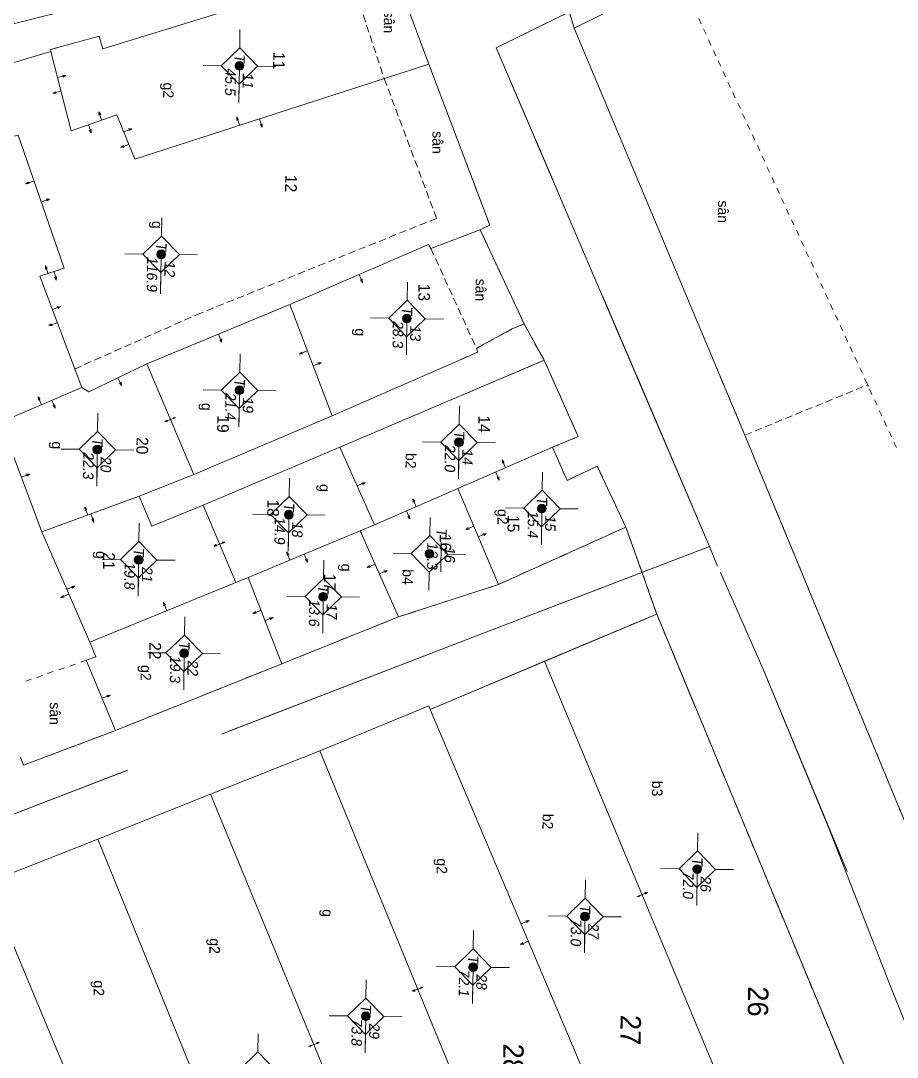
# Model space of a CAD drawing. Extents: x 601689 to 602595, y 1189742 to 1190763.
# Drawn here: x 602291.62 to 602321.7, y 1190075.07 to 1190110.62 of the extents above; entities that cross this region are included whole.
import ezdxf
from ezdxf.enums import TextEntityAlignment as Align

# ---------------------------------------------------------------- set-up
doc = ezdxf.new("R2010")
doc.units = 0
doc.header["$MEASUREMENT"] = 0
doc.linetypes.add('HIDDEN', pattern=[0.375, 0.25, -0.125])
for name, color, linetype in [('10', 250, 'Continuous'), ('11', 7, 'Continuous'), ('13', 7, 'Continuous'), ('14', 7, 'Continuous'), ('15', 7, 'Continuous'), ('16', 7, 'Continuous'), ('22', 7, 'Continuous'), ('25', 7, 'Continuous'), ('53', 7, 'Continuous'), ('57', 7, 'Continuous')]:
    doc.layers.add(name, color=color, linetype=linetype)
doc.styles.add('TXT', font='vnshx.shx')

# ---------------------------------------------------------------- blocks, each defined once
blk = doc.blocks.new('NH3R')
at = {"layer": '16', "color": 7, "linetype": 'Continuous', "lineweight": 0}
for p, q in [((0, 0), (0.297, -0.005)), ((0.297, -0.005), (0.186, 0.031)), ((0.297, -0.005), (0.189, -0.033))]:
    blk.add_line(p, q, dxfattribs=at)
blk = doc.blocks.new('NH3')
at = {"layer": '16', "color": 7, "linetype": 'Continuous', "lineweight": 0}
for p, q in [((-0.199, -0.002), (-0.113, 0.021)), ((0.197, -0.012), (0.107, 0.015)), ((-0.199, -0.002), (0.197, -0.012)), ((-0.199, -0.002), (-0.116, -0.035)), ((0.197, -0.012), (0.104, -0.027))]:
    blk.add_line(p, q, dxfattribs=at)
blk = doc.blocks.new('*M564564564564')
at = {"layer": '13', "color": 3, "linetype": 'Continuous', "lineweight": 0}
blk.add_line((602743.74, 1189976.998), (602744.76, 1189976.998), dxfattribs=at)
at = {"layer": '13', "color": 3, "linetype": 'Continuous', "lineweight": 0, "style": 'TXT', "oblique": 7.6055}
for s, p in [('15', (602743.89, 1189977.298)), ('15.4', (602743.74, 1189976.698))]:
    blk.add_text(s, height=0.36, dxfattribs=at).set_placement(p, align=Align.MIDDLE_LEFT)
blk.add_text('T', height=0.36, dxfattribs=at).set_placement((602743.543, 1189976.998), align=Align.MIDDLE_RIGHT)
blk = doc.blocks.new('*M565565565565')
at = {"layer": '13', "color": 3, "linetype": 'Continuous', "lineweight": 0}
blk.add_line((602741.512, 1189974.121), (602742.532, 1189974.121), dxfattribs=at)
at = {"layer": '13', "color": 3, "linetype": 'Continuous', "lineweight": 0, "style": 'TXT', "oblique": 7.6055}
for s, p in [('14', (602741.662, 1189974.421)), ('22.0', (602741.512, 1189973.821))]:
    blk.add_text(s, height=0.36, dxfattribs=at).set_placement(p, align=Align.MIDDLE_LEFT)
blk.add_text('T', height=0.36, dxfattribs=at).set_placement((602741.315, 1189974.121), align=Align.MIDDLE_RIGHT)
blk = doc.blocks.new('*M566566566566')
at = {"layer": '13', "color": 3, "linetype": 'Continuous', "lineweight": 0}
blk.add_line((602745.353, 1189973.164), (602746.373, 1189973.164), dxfattribs=at)
at = {"layer": '13', "color": 3, "linetype": 'Continuous', "lineweight": 0, "style": 'TXT', "oblique": 7.6055}
for s, p in [('16', (602745.503, 1189973.464)), ('12.3', (602745.353, 1189972.864))]:
    blk.add_text(s, height=0.36, dxfattribs=at).set_placement(p, align=Align.MIDDLE_LEFT)
blk.add_text('T', height=0.36, dxfattribs=at).set_placement((602745.156, 1189973.164), align=Align.MIDDLE_RIGHT)
blk = doc.blocks.new('*M567567567567')
at = {"layer": '13', "color": 3, "linetype": 'Continuous', "lineweight": 0}
blk.add_line((602737.291, 1189972.273), (602738.311, 1189972.273), dxfattribs=at)
at = {"layer": '13', "color": 3, "linetype": 'Continuous', "lineweight": 0, "style": 'TXT', "oblique": 7.6055}
for s, p in [('13', (602737.441, 1189972.573)), ('28.3', (602737.291, 1189971.973))]:
    blk.add_text(s, height=0.36, dxfattribs=at).set_placement(p, align=Align.MIDDLE_LEFT)
blk.add_text('T', height=0.36, dxfattribs=at).set_placement((602737.094, 1189972.273), align=Align.MIDDLE_RIGHT)
blk = doc.blocks.new('*M569569569569')
at = {"layer": '13', "color": 3, "linetype": 'Continuous', "lineweight": 0}
blk.add_line((602746.876, 1189969.54), (602747.896, 1189969.54), dxfattribs=at)
at = {"layer": '13', "color": 3, "linetype": 'Continuous', "lineweight": 0, "style": 'TXT', "oblique": 7.6055}
for s, p in [('17', (602747.026, 1189969.84)), ('13.6', (602746.876, 1189969.24))]:
    blk.add_text(s, height=0.36, dxfattribs=at).set_placement(p, align=Align.MIDDLE_LEFT)
blk.add_text('T', height=0.36, dxfattribs=at).set_placement((602746.679, 1189969.54), align=Align.MIDDLE_RIGHT)
blk = doc.blocks.new('*M570570570570')
at = {"layer": '13', "color": 3, "linetype": 'Continuous', "lineweight": 0}
blk.add_line((602744.08, 1189968.319), (602745.1, 1189968.319), dxfattribs=at)
at = {"layer": '13', "color": 3, "linetype": 'Continuous', "lineweight": 0, "style": 'TXT', "oblique": 7.6055}
for s, p in [('18', (602744.23, 1189968.619)), ('14.9', (602744.08, 1189968.019))]:
    blk.add_text(s, height=0.36, dxfattribs=at).set_placement(p, align=Align.MIDDLE_LEFT)
blk.add_text('T', height=0.36, dxfattribs=at).set_placement((602743.883, 1189968.319), align=Align.MIDDLE_RIGHT)
blk = doc.blocks.new('*M571571571571')
at = {"layer": '13', "color": 3, "linetype": 'Continuous', "lineweight": 0}
blk.add_line((602739.838, 1189966.565), (602740.858, 1189966.565), dxfattribs=at)
at = {"layer": '13', "color": 3, "linetype": 'Continuous', "lineweight": 0, "style": 'TXT', "oblique": 7.6055}
for s, p in [('19', (602739.988, 1189966.865)), ('21.4', (602739.838, 1189966.265))]:
    blk.add_text(s, height=0.36, dxfattribs=at).set_placement(p, align=Align.MIDDLE_LEFT)
blk.add_text('T', height=0.36, dxfattribs=at).set_placement((602739.641, 1189966.565), align=Align.MIDDLE_RIGHT)
blk = doc.blocks.new('*M572572572572')
at = {"layer": '13', "color": 3, "linetype": 'Continuous', "lineweight": 0}
blk.add_line((602728.714, 1189966.401), (602729.734, 1189966.401), dxfattribs=at)
at = {"layer": '13', "color": 3, "linetype": 'Continuous', "lineweight": 0, "style": 'TXT', "oblique": 7.6055}
for s, p in [('11', (602728.864, 1189966.701)), ('45.5', (602728.714, 1189966.101))]:
    blk.add_text(s, height=0.36, dxfattribs=at).set_placement(p, align=Align.MIDDLE_LEFT)
blk.add_text('T', height=0.36, dxfattribs=at).set_placement((602728.517, 1189966.401), align=Align.MIDDLE_RIGHT)
blk = doc.blocks.new('*M573573573573')
at = {"layer": '13', "color": 3, "linetype": 'Continuous', "lineweight": 0}
blk.add_line((602748.885, 1189964.798), (602749.905, 1189964.798), dxfattribs=at)
at = {"layer": '13', "color": 3, "linetype": 'Continuous', "lineweight": 0, "style": 'TXT', "oblique": 7.6055}
for s, p in [('22', (602749.035, 1189965.098)), ('19.3', (602748.885, 1189964.498))]:
    blk.add_text(s, height=0.36, dxfattribs=at).set_placement(p, align=Align.MIDDLE_LEFT)
blk.add_text('T', height=0.36, dxfattribs=at).set_placement((602748.688, 1189964.798), align=Align.MIDDLE_RIGHT)
blk = doc.blocks.new('*M575575575575')
at = {"layer": '13', "color": 3, "linetype": 'Continuous', "lineweight": 0}
blk.add_line((602735.214, 1189963.809), (602736.489, 1189963.809), dxfattribs=at)
at = {"layer": '13', "color": 3, "linetype": 'Continuous', "lineweight": 0, "style": 'TXT', "oblique": 7.6055}
for s, p in [('12', (602735.364, 1189964.109)), ('116.9', (602735.214, 1189963.509))]:
    blk.add_text(s, height=0.36, dxfattribs=at).set_placement(p, align=Align.MIDDLE_LEFT)
blk.add_text('T', height=0.36, dxfattribs=at).set_placement((602735.017, 1189963.809), align=Align.MIDDLE_RIGHT)
blk = doc.blocks.new('*M576576576576')
at = {"layer": '13', "color": 3, "linetype": 'Continuous', "lineweight": 0}
blk.add_line((602745.701, 1189963.19), (602746.721, 1189963.19), dxfattribs=at)
at = {"layer": '13', "color": 3, "linetype": 'Continuous', "lineweight": 0, "style": 'TXT', "oblique": 7.6055}
for s, p in [('21', (602745.851, 1189963.49)), ('19.8', (602745.701, 1189962.89))]:
    blk.add_text(s, height=0.36, dxfattribs=at).set_placement(p, align=Align.MIDDLE_LEFT)
blk.add_text('T', height=0.36, dxfattribs=at).set_placement((602745.504, 1189963.19), align=Align.MIDDLE_RIGHT)
blk = doc.blocks.new('*M577577577577')
at = {"layer": '13', "color": 3, "linetype": 'Continuous', "lineweight": 0}
blk.add_line((602741.943, 1189961.717), (602742.963, 1189961.717), dxfattribs=at)
at = {"layer": '13', "color": 3, "linetype": 'Continuous', "lineweight": 0, "style": 'TXT', "oblique": 7.6055}
for s, p in [('20', (602742.093, 1189962.017)), ('22.3', (602741.943, 1189961.417))]:
    blk.add_text(s, height=0.36, dxfattribs=at).set_placement(p, align=Align.MIDDLE_LEFT)
blk.add_text('T', height=0.36, dxfattribs=at).set_placement((602741.746, 1189961.717), align=Align.MIDDLE_RIGHT)
blk = doc.blocks.new('CENTRD')
at = {"layer": '11', "linetype": 'Continuous', "lineweight": 0}
h = blk.add_hatch(color=2, dxfattribs=at)
edge = h.paths.add_edge_path()
edge.add_arc((0, 0), 0.15, 0, 360)
at = {"layer": '11', "color": 2, "linetype": 'Continuous', "lineweight": 0}
for p, q in [((0, 1.25), (0, 0.625)), ((0, 0.625), (-0.625, 0)), ((0.625, 0), (0, 0.625)), ((-0.625, 0), (-1.25, 0)), ((-0.625, 0), (0, -0.625)), ((0, -0.625), (0.625, 0)), ((1.25, 0), (0.625, 0)), ((0, -0.625), (0, -1.25))]:
    blk.add_line(p, q, dxfattribs=at)
blk.add_circle((0, 0), 0.15, dxfattribs=at)
blk = doc.blocks.new('*M671671671671')
at = {"layer": '13', "color": 3, "linetype": 'Continuous', "lineweight": 0}
blk.add_line((602756.034, 1189982.507), (602757.054, 1189982.507), dxfattribs=at)
at = {"layer": '13', "color": 3, "linetype": 'Continuous', "lineweight": 0, "style": 'TXT', "oblique": 7.6055}
for s, p in [('26', (602756.184, 1189982.807)), ('72.0', (602756.034, 1189982.207))]:
    blk.add_text(s, height=0.36, dxfattribs=at).set_placement(p, align=Align.MIDDLE_LEFT)
blk.add_text('T', height=0.36, dxfattribs=at).set_placement((602755.837, 1189982.507), align=Align.MIDDLE_RIGHT)
blk = doc.blocks.new('*M673673673673')
at = {"layer": '13', "color": 3, "linetype": 'Continuous', "lineweight": 0}
blk.add_line((602757.711, 1189978.679), (602758.731, 1189978.679), dxfattribs=at)
at = {"layer": '13', "color": 3, "linetype": 'Continuous', "lineweight": 0, "style": 'TXT', "oblique": 7.6055}
for s, p in [('27', (602757.861, 1189978.979)), ('73.0', (602757.711, 1189978.379))]:
    blk.add_text(s, height=0.36, dxfattribs=at).set_placement(p, align=Align.MIDDLE_LEFT)
blk.add_text('T', height=0.36, dxfattribs=at).set_placement((602757.514, 1189978.679), align=Align.MIDDLE_RIGHT)
blk = doc.blocks.new('*M678678678678')
at = {"layer": '13', "color": 3, "linetype": 'Continuous', "lineweight": 0}
blk.add_line((602759.505, 1189974.865), (602760.525, 1189974.865), dxfattribs=at)
at = {"layer": '13', "color": 3, "linetype": 'Continuous', "lineweight": 0, "style": 'TXT', "oblique": 7.6055}
for s, p in [('28', (602759.655, 1189975.165)), ('72.1', (602759.505, 1189974.565))]:
    blk.add_text(s, height=0.36, dxfattribs=at).set_placement(p, align=Align.MIDDLE_LEFT)
blk.add_text('T', height=0.36, dxfattribs=at).set_placement((602759.308, 1189974.865), align=Align.MIDDLE_RIGHT)
blk = doc.blocks.new('*M683683683683')
at = {"layer": '13', "color": 3, "linetype": 'Continuous', "lineweight": 0}
blk.add_line((602761.245, 1189971.207), (602762.265, 1189971.207), dxfattribs=at)
at = {"layer": '13', "color": 3, "linetype": 'Continuous', "lineweight": 0, "style": 'TXT', "oblique": 7.6055}
for s, p in [('29', (602761.395, 1189971.507)), ('73.8', (602761.245, 1189970.907))]:
    blk.add_text(s, height=0.36, dxfattribs=at).set_placement(p, align=Align.MIDDLE_LEFT)
blk.add_text('T', height=0.36, dxfattribs=at).set_placement((602761.048, 1189971.207), align=Align.MIDDLE_RIGHT)

msp = doc.modelspace()

# ---------------------------------------------------------------- linework, layer by layer
at = {"layer": '10', "color": 7, "linetype": 'Continuous', "lineweight": 0}
for p, q in [((602292.661, 1190109.567), (602287.048, 1190107.914)), ((602295.955, 1190098.852), (602300.863, 1190100.884)), ((602300.863, 1190100.884), (602302.31, 1190097.074)), ((602295.955, 1190098.852), (602297.563, 1190095.059)), ((602297.563, 1190095.059), (602302.31, 1190097.074)), ((602302.576, 1190096), (602297.888, 1190094.004)), ((602302.576, 1190096), (602303.759, 1190093.334)), ((602309.876, 1190095.99), (602306.627, 1190094.574)), ((602295.692, 1190094.315), (602297.563, 1190095.059)), ((602295.692, 1190094.315), (602292.346, 1190093.09)), ((602306.627, 1190094.574), (602303.759, 1190093.334)), ((602308.021, 1190091.286), (602306.627, 1190094.574)), ((602297.888, 1190094.004), (602299.002, 1190091.349)), ((602303.759, 1190093.334), (602303.276, 1190093.121)), ((602293.994, 1190089.308), (602292.346, 1190093.09)), ((602303.276, 1190093.121), (602299.424, 1190091.524)), ((602304.585, 1190090.172), (602303.276, 1190093.121)), ((602299.424, 1190091.524), (602299.002, 1190091.349)), ((602300.584, 1190088.567), (602299.424, 1190091.524)), ((602299.002, 1190091.349), (602293.994, 1190089.308)), ((602308.021, 1190091.286), (602304.585, 1190090.172)), ((602304.585, 1190090.172), (602300.584, 1190088.567)), ((602309.595, 1190088.654), (602305.672, 1190086.997)), ((602316.296, 1190072.631), (602309.595, 1190088.654)), ((602300.584, 1190088.567), (602294.872, 1190086.275)), ((602305.672, 1190086.997), (602312.414, 1190071.104)), ((602301.883, 1190085.579), (602298.132, 1190084.09)), ((602301.883, 1190085.579), (602308.609, 1190069.236)), ((602298.132, 1190084.09), (602294.271, 1190082.553)), ((602298.132, 1190084.09), (602305.237, 1190066.923)), ((602294.271, 1190082.553), (602290.47, 1190081.055)), ((602294.271, 1190082.553), (602301.333, 1190065.176)), ((602290.47, 1190081.055), (602297.828, 1190063.414))]:
    msp.add_line(p, q, dxfattribs=at)
for points in [[(602325.106, 1190075.55), (602316.472, 1190096.409), (602310.613, 1190110.371), (602314.48, 1190112.288), (602325.845, 1190117.733)], [(602297.034, 1190111.947), (602291.224, 1190110.487), (602290.129, 1190113.822)], [(602292.661, 1190109.567), (602292.642, 1190109.637), (602294.319, 1190110.095), (602294.442, 1190109.663), (602304.305, 1190112.698), (602305.626, 1190109.139)], [(602292.661, 1190109.567), (602293.353, 1190106.847), (602294.922, 1190107.396), (602295.541, 1190105.877), (602305.626, 1190109.139)], [(602307.388, 1190103.455), (602307.72, 1190103.61), (602305.626, 1190109.139)], [(602285.767, 1190105.651), (602288.239, 1190106.507), (602288.481, 1190105.974), (602291.542, 1190106.693), (602293.119, 1190102.13), (602292.276, 1190101.861), (602293.724, 1190098.042)], [(602300.863, 1190100.884), (602305.621, 1190102.949), (602305.699, 1190102.808), (602307.388, 1190103.455)], [(602302.31, 1190097.074), (602307.311, 1190099.256), (602307.263, 1190099.387), (602308.491, 1190100.05), (602308.894, 1190100.224), (602307.388, 1190103.455)], [(602309.876, 1190095.99), (602310.751, 1190096.359), (602309.587, 1190098.975), (602302.576, 1190096)], [(602293.724, 1190098.042), (602293.961, 1190097.888), (602295.955, 1190098.852)], [(602293.724, 1190098.042), (602290.947, 1190096.85), (602292.346, 1190093.09)], [(602309.876, 1190095.99), (602310.37, 1190094.853), (602311.407, 1190095.349), (602312.388, 1190093.255), (602308.021, 1190091.286)], [(602297.888, 1190094.004), (602296.128, 1190093.289), (602295.692, 1190094.315)], [(602316.296, 1190072.631), (602320.079, 1190074.299), (602313.448, 1190090.271), (602309.595, 1190088.654)], [(602294.872, 1190086.275), (602293.875, 1190088.689), (602294.207, 1190088.805), (602293.994, 1190089.308)], [(602301.883, 1190085.579), (602305.624, 1190087.118), (602305.672, 1190086.997)], [(602294.872, 1190086.275), (602291.725, 1190085.089), (602291.619, 1190085.36)]]:
    msp.add_lwpolyline(points, dxfattribs=at)
at = {"layer": '14', "color": 6, "linetype": 'HIDDEN', "lineweight": 0}
for p, q in [((602302.899, 1190112.247), (602304.099, 1190108.64)), ((602314.888, 1190110.702), (602314.975, 1190110.521)), ((602315.052, 1190110.34), (602315.141, 1190110.158)), ((602315.218, 1190109.968), (602315.305, 1190109.787)), ((602315.393, 1190109.606), (602315.47, 1190109.424)), ((602315.558, 1190109.243), (602315.645, 1190109.062)), ((602315.723, 1190108.881), (602315.811, 1190108.699)), ((602304.099, 1190108.64), (602305.893, 1190103.845)), ((602315.888, 1190108.518), (602315.975, 1190108.337)), ((602316.063, 1190108.156), (602316.14, 1190107.975)), ((602316.228, 1190107.793), (602316.316, 1190107.613)), ((602316.393, 1190107.432), (602316.481, 1190107.251)), ((602316.558, 1190107.069), (602316.645, 1190106.888)), ((602316.733, 1190106.707), (602316.81, 1190106.526)), ((602316.899, 1190106.344), (602316.986, 1190106.163)), ((602317.063, 1190105.972), (602317.151, 1190105.791)), ((602317.228, 1190105.609), (602317.315, 1190105.428)), ((602317.403, 1190105.248), (602317.481, 1190105.067)), ((602317.568, 1190104.885), (602317.656, 1190104.704)), ((602317.733, 1190104.523), (602317.821, 1190104.342)), ((602305.893, 1190103.845), (602305.855, 1190103.955)), ((602317.898, 1190104.161), (602317.985, 1190103.979)), ((602297.657, 1190100.538), (602305.893, 1190103.845)), ((602318.074, 1190103.798), (602318.151, 1190103.617)), ((602318.238, 1190103.436), (602318.326, 1190103.254)), ((602318.403, 1190103.073), (602318.491, 1190102.893)), ((602305.699, 1190102.808), (602307.263, 1190099.387)), ((602318.568, 1190102.712), (602318.656, 1190102.53)), ((602318.744, 1190102.349), (602318.821, 1190102.168)), ((602318.908, 1190101.977), (602318.996, 1190101.795)), ((602319.073, 1190101.614), (602319.161, 1190101.433)), ((602319.239, 1190101.252), (602319.326, 1190101.071)), ((602319.414, 1190100.889), (602319.491, 1190100.708)), ((602293.472, 1190098.676), (602297.657, 1190100.538)), ((602319.578, 1190100.528), (602319.666, 1190100.347)), ((602319.743, 1190100.165), (602319.832, 1190099.984)), ((602319.909, 1190099.803), (602319.996, 1190099.622)), ((602320.084, 1190099.44), (602320.161, 1190099.259)), ((602320.248, 1190099.078), (602320.336, 1190098.897)), ((602320.413, 1190098.716), (602320.502, 1190098.534)), ((602320.579, 1190098.353), (602320.686, 1190098.132)), ((602316.472, 1190096.409), (602320.686, 1190098.132)), ((602320.686, 1190098.132), (602320.705, 1190098.082)), ((602320.744, 1190097.992), (602320.831, 1190097.8)), ((602320.918, 1190097.619), (602321.006, 1190097.438)), ((602321.084, 1190097.257), (602321.171, 1190097.075)), ((602321.249, 1190096.894), (602321.336, 1190096.713)), ((602321.424, 1190096.532), (602321.501, 1190096.35)), ((602321.588, 1190096.169), (602321.677, 1190095.988)), ((602293.875, 1190088.689), (602293.684, 1190088.622)), ((602292.739, 1190088.295), (602292.549, 1190088.227)), ((602293.121, 1190088.43), (602292.93, 1190088.362)), ((602293.493, 1190088.554), (602293.312, 1190088.487)), ((602291.986, 1190088.035), (602291.795, 1190087.968)), ((602292.368, 1190088.16), (602292.177, 1190088.092))]:
    msp.add_line(p, q, dxfattribs=at)
at = {"layer": '22', "color": 7, "linetype": 'HIDDEN', "lineweight": 0}
for p, q in [((602310.212, 1190111.696), (602310.613, 1190110.371)), ((602307.72, 1190103.61), (602306.822, 1190105.983)), ((602307.388, 1190103.455), (602307.72, 1190103.61)), ((602308.894, 1190100.224), (602307.388, 1190103.455)), ((602308.491, 1190100.05), (602307.263, 1190099.387)), ((602308.491, 1190100.05), (602308.894, 1190100.224)), ((602308.894, 1190100.224), (602309.587, 1190098.975)), ((602307.263, 1190099.387), (602307.311, 1190099.256)), ((602309.587, 1190098.975), (602306.71, 1190097.753)), ((602306.727, 1190099.003), (602307.311, 1190099.256)), ((602310.751, 1190096.359), (602309.587, 1190098.975)), ((602316.472, 1190096.409), (602315.436, 1190098.864)), ((602310.751, 1190096.359), (602310.285, 1190097.404)), ((602310.751, 1190096.359), (602309.876, 1190095.99)), ((602310.751, 1190096.359), (602309.876, 1190095.99)), ((602325.106, 1190075.55), (602316.472, 1190096.409)), ((602309.876, 1190095.99), (602310.37, 1190094.853)), ((602309.876, 1190095.99), (602310.37, 1190094.853)), ((602311.407, 1190095.349), (602310.37, 1190094.853)), ((602311.407, 1190095.349), (602310.37, 1190094.853)), ((602312.388, 1190093.255), (602311.407, 1190095.349)), ((602312.388, 1190093.255), (602311.407, 1190095.349)), ((602312.388, 1190093.255), (602308.021, 1190091.286)), ((602312.388, 1190093.255), (602308.897, 1190091.683)), ((602313.448, 1190090.271), (602312.388, 1190093.255)), ((602313.448, 1190090.271), (602312.388, 1190093.255)), ((602308.021, 1190091.286), (602304.585, 1190090.172)), ((602304.585, 1190090.172), (602300.584, 1190088.567)), ((602313.448, 1190090.271), (602310.068, 1190088.857)), ((602320.079, 1190074.299), (602313.448, 1190090.271)), ((602300.584, 1190088.567), (602294.872, 1190086.275)), ((602294.872, 1190086.275), (602291.725, 1190085.089)), ((602291.725, 1190085.089), (602291.619, 1190085.36))]:
    msp.add_line(p, q, dxfattribs=at)
at = {"layer": '25', "color": 7, "linetype": 'Continuous', "lineweight": 0}
for p, q in [((602310.212, 1190111.696), (602310.613, 1190110.371)), ((602308.894, 1190100.224), (602309.587, 1190098.975)), ((602319.559, 1190088.957), (602316.472, 1190096.409)), ((602313.448, 1190090.271), (602312.388, 1190093.255)), ((602313.448, 1190090.271), (602305.672, 1190086.997)), ((602314.764, 1190087.092), (602313.448, 1190090.271)), ((602305.624, 1190087.118), (602301.883, 1190085.579)), ((602305.624, 1190087.118), (602305.672, 1190086.997)), ((602301.883, 1190085.579), (602298.132, 1190084.09)), ((602298.132, 1190084.09), (602294.271, 1190082.553)), ((602294.271, 1190082.553), (602290.47, 1190081.055))]:
    msp.add_line(p, q, dxfattribs=at)
msp.add_lwpolyline([(602316.472, 1190096.409), (602310.613, 1190110.371), (602314.48, 1190112.288), (602325.845, 1190117.733)], dxfattribs=at)
at = {"layer": '57', "color": 172, "linetype": 'Continuous', "lineweight": 0}
msp.add_line((602315.26, 1190092.586), (602315.53, 1190091.913), dxfattribs=at)
msp.add_line((602315.26, 1190092.586), (602315.53, 1190091.913), dxfattribs=at)
msp.add_line((602315.26, 1190092.586), (602315.53, 1190091.913), dxfattribs=at)
for points in [[(602319.895, 1190115.584), (602307.943, 1190109.688), (602309.911, 1190105.091)], [(602318.304, 1190114.796), (602307.943, 1190109.688), (602315.26, 1190092.586), (602309.449, 1190090.356)], [(602269.442, 1190111.186), (602276.434, 1190096.659), (602278.517, 1190091.82), (602276.82, 1190090.624), (602281.952, 1190079.792), (602285.632, 1190081.202), (602295.193, 1190084.881)], [(602311.587, 1190101.187), (602315.26, 1190092.586), (602308.363, 1190089.941), (602298.762, 1190086.253)], [(602312.75, 1190098.461), (602315.26, 1190092.586), (602308.363, 1190089.941), (602298.511, 1190086.155)], [(602315.637, 1190091.701), (602317.102, 1190088.381), (602317.295, 1190087.898)], [(602315.637, 1190091.701), (602317.102, 1190088.381), (602319.357, 1190082.929), (602321.435, 1190077.59), (602322.556, 1190074.795), (602325.537, 1190067.624)], [(602315.637, 1190091.701), (602317.102, 1190088.381), (602319.976, 1190081.441)], [(602278.862, 1190086.326), (602281.952, 1190079.792), (602285.632, 1190081.202), (602295.303, 1190084.92)], [(602321.435, 1190077.59), (602322.556, 1190074.795), (602329.739, 1190057.516), (602336.952, 1190040.966), (602346.125, 1190019.919)]]:
    msp.add_lwpolyline(points, dxfattribs=at)

# ---------------------------------------------------------------- block references
at = {"layer": '11', "color": 2, "linetype": 'Continuous', "lineweight": 0, "rotation": 269.1680420500809}
for p in [(602299.129, 1190109.072), (602296.443, 1190102.61), (602304.876, 1190100.41), (602299.132, 1190097.946), (602294.254, 1190095.912), (602306.663, 1190096.163), (602309.507, 1190093.893), (602300.824, 1190093.679), (602305.65, 1190092.336), (602295.672, 1190092.133), (602302.004, 1190090.866), (602297.234, 1190088.926), (602314.837, 1190081.521), (602310.985, 1190079.899), (602307.145, 1190078.161), (602303.462, 1190076.474), (602299.752, 1190074.624)]:
    msp.add_blockref('CENTRD', p, dxfattribs=at)
at = {"layer": '13', "color": 3, "linetype": 'Continuous', "lineweight": 0, "rotation": 269.1680420500809}
for name, p in [('*M572572572572', (-578790.27, 1810052.359)), ('*M575575575575', (-578790.27, 1810052.359)), ('*M567567567567', (-578790.27, 1810052.359)), ('*M571571571571', (-578790.27, 1810052.359)), ('*M565565565565', (-578790.27, 1810052.359)), ('*M577577577577', (-578790.27, 1810052.359)), ('*M570570570570', (-578790.27, 1810052.359)), ('*M564564564564', (-578790.27, 1810052.359)), ('*M566566566566', (-578789.863, 1810052.833)), ('*M576576576576', (-578790.27, 1810052.359)), ('*M569569569569', (-578790.27, 1810052.359)), ('*M573573573573', (-578790.27, 1810052.359)), ('*M671671671671', (-578790.27, 1810052.359)), ('*M673673673673', (-578790.27, 1810052.359)), ('*M678678678678', (-578790.27, 1810052.359)), ('*M683683683683', (-578790.27, 1810052.359))]:
    msp.add_blockref(name, p, dxfattribs=at)
at = {"layer": '16', "color": 7, "linetype": 'Continuous', "lineweight": 0}
for name, p, xscale, yscale, rotation in [('NH3R', (602292.889, 1190108.674), 1.000001136528984, 1.000001136528984, 14.28907693966784), ('NH3R', (602293.012, 1190108.202), 1.000001136528984, 1.000001136528984, 194.2890769396678), ('NH3R', (602294.399, 1190107.213), 0.999998840083376, 0.999998840083376, 109.2861844512556), ('NH3R', (602299.127, 1190107.038), 1.000002135297785, 1.000002135297785, 107.8854657224739), ('NH3R', (602299.82, 1190107.258), 1.000002135297785, 1.000002135297785, 287.8854657224739), ('NH3R', (602293.947, 1190107.06), 0.999998840083376, 0.999998840083376, 289.2861844512556), ('NH3R', (602295.163, 1190106.813), 0.9999982579073552, 0.9999982579073552, 22.1852651940304), ('NH3R', (602295.338, 1190106.38), 0.9999982579073552, 0.9999982579073552, 202.1852651940303), ('NH3R', (602292.08, 1190105.125), 1.000002108084274, 1.000002108084274, 199.0754248312198), ('NH3R', (602292.33, 1190104.411), 1.000002108084274, 1.000002108084274, 19.07542483121989), ('NH3R', (602292.767, 1190102.015), 0.9999988599894184, 0.9999988599894184, 286.1345188817455), ('NH3R', (602303.237, 1190101.921), 0.9999987276185658, 0.9999987276185658, 293.4640101816719), ('NH3R', (602301.461, 1190099.306), 1.000002137195141, 1.000002137195141, 203.9475617052583), ('NH3R', (602308.256, 1190095.283), 1.000002060303422, 1.000002060303422, 113.5356632401432), ('NH3R', (602307.924, 1190095.136), 0.9999988790606208, 0.9999988790606208, 293.4043030512027), ('NH3R', (602305.197, 1190093.954), 0.9999988790606216, 0.9999988790606216, 113.4043030512027), ('NH3R', (602304.865, 1190093.809), 0.9999988790606208, 0.9999988790606208, 293.4043030512027), ('NH3R', (602303.781, 1190091.983), 1.000002137195141, 1.000002137195141, 203.9475617052583), ('NH3R', (602303.926, 1190091.651), 1.000002137195141, 1.000002137195141, 23.94756170525839), ('NH3', (602305.251, 1190077.412), 0.9999987536395396, 0.9999987536395396, 22.37090661650141)]:
    msp.add_blockref(name, p, dxfattribs=dict(at, xscale=xscale, yscale=yscale, rotation=rotation))
for name, p, rotation in [('NH3R', (602292.566, 1190101.938), 109.4001354025075), ('NH3R', (602292.709, 1190100.716), 20.58220963193354), ('NH3R', (602292.874, 1190100.264), 200.5822096319334), ('NH3R', (602298.409, 1190099.868), 292.5021409698504), ('NH3R', (602301.663, 1190098.783), 22.980425617394), ('NH3R', (602294.958, 1190098.375), 295.7792695650553), ('NH3R', (602292.335, 1190097.451), 113.2308992702046), ('NH3R', (602292.697, 1190097.606), 293.2308992702047), ('NH3', (602296.758, 1190096.95), 22.980425617394), ('NH3R', (602291.641, 1190094.97), 20.40894638445337), ('NH3R', (602303.168, 1190094.672), 23.93526298182722), ('NH3R', (602293.923, 1190093.659), 110.0841073203159), ('NH3R', (602294.034, 1190093.707), 290.0841073203158), ('NH3R', (602307.169, 1190093.287), 202.980425617394), ('NH3R', (602307.324, 1190092.925), 22.980425617394), ('NH3', (602298.44, 1190092.677), 22.74734110467409), ('NH3R', (602300.862, 1190092.124), 112.519587610857), ('NH3R', (602301.355, 1190092.327), 292.5195876108571), ('NH3R', (602293.208, 1190091.119), 23.47595630559167), ('NH3R', (602293.276, 1190090.948), 203.4759563055916), ('NH3R', (602293.276, 1190090.948), 203.4759563055916), ('NH3R', (602296.639, 1190090.392), 113.2308992702046), ('NH3R', (602299.868, 1190090.397), 201.4194677622648), ('NH3R', (602300.004, 1190090.045), 21.41946776226484), ('NH3R', (602294.417, 1190087.382), 21.41946776226484), ('NH3', (602312.946, 1190080.637), 202.6932138910916), ('NH3R', (602308.792, 1190079.644), 22.980425617394), ('NH3R', (602309.043, 1190079.051), 202.980425617394), ('NH3', (602301.684, 1190075.501), 202.4846943463854)]:
    msp.add_blockref(name, p, dxfattribs=dict(at, rotation=rotation))

# ---------------------------------------------------------------- texts
at = {"layer": '15', "color": 7, "linetype": 'Continuous', "lineweight": 0, "style": 'TXT'}
for s, p in [('s%%169n', (602304.271, 1190110.968)), ('g2', (602296.697, 1190108.502)), ('s%%169n', (602305.935, 1190106.835)), ('s%%169n', (602315.732, 1190104.46)), ('g', (602296.312, 1190103.756)), ('s%%169n', (602307.415, 1190101.775)), ('g', (602303.281, 1190100.071)), ('g', (602298.016, 1190097.513)), ('g', (602292.878, 1190096.193)), ('b2', (602305.013, 1190095.797)), ('g', (602302.058, 1190094.728)), ('g2', (602308.167, 1190093.874)), ('g', (602294.386, 1190092.433)), ('g', (602302.801, 1190091.997)), ('b4', (602304.908, 1190091.808)), ('g2', (602295.923, 1190088.521)), ('s%%169n', (602292.805, 1190087.244)), ('b3', (602313.469, 1190084.55)), ('b2', (602309.713, 1190083.421)), ('g2', (602306.082, 1190081.891)), ('g', (602302.159, 1190080.145)), ('g2', (602298.285, 1190079.148)), ('g2', (602294.314, 1190077.702))]:
    msp.add_text(s, height=0.36, rotation=269.2144, dxfattribs=at).set_placement(p, align=Align.MIDDLE_LEFT)
at = {"layer": '53', "color": 200, "linetype": 'Continuous', "lineweight": 0, "style": 'TXT'}
for s, height, p in [('11', 0.4, (602300.491, 1190109.55)), ('12', 0.4, (602300.903, 1190105.334)), ('13', 0.4, (602305.473, 1190101.601)), ('19', 0.4, (602298.57, 1190097.086)), ('14', 0.4, (602307.531, 1190097.083)), ('20', 0.4, (602295.8, 1190096.343)), ('18', 0.4, (602300.291, 1190094.201)), ('15', 0.4, (602308.534, 1190093.669)), ('16', 0.4, (602306.205, 1190093.02)), ('21', 0.4, (602294.656, 1190092.389)), ('17', 0.4, (602302.236, 1190091.655)), ('22', 0.4, (602296.243, 1190089.307)), ('26', 0.7, (602316.933, 1190077.502)), ('27', 0.7, (602312.559, 1190076.522)), ('28', 0.7, (602308.535, 1190075.538))]:
    msp.add_text(s, height=height, rotation=269.2144, dxfattribs=at).set_placement(p, align=Align.MIDDLE_LEFT)

doc.saveas('drawing.dxf')
